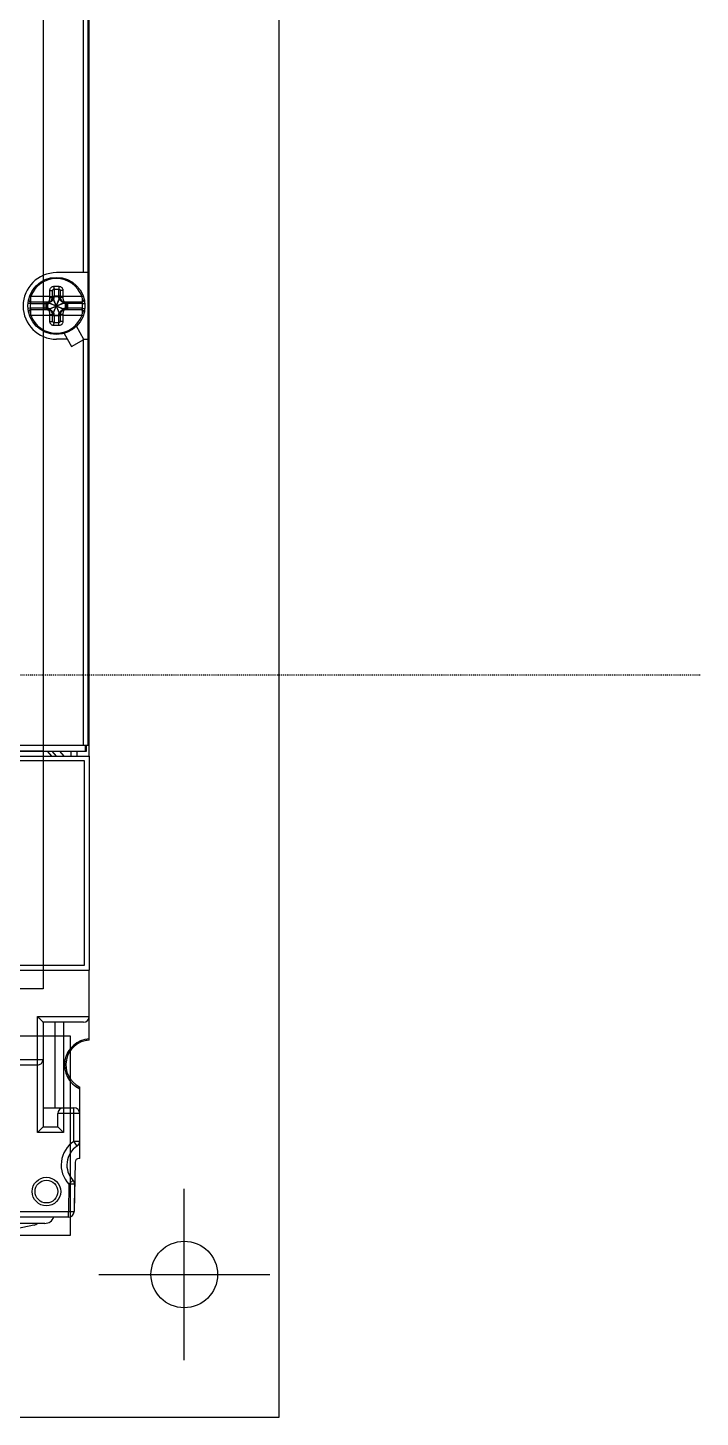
# Model space of a CAD drawing. Extents: x 0 to 607, y 0 to 244.
# Drawn here: x 535.8 to 606.5, y 24 to 170.1 of the extents above; entities that cross this region are included whole.
import ezdxf

# ---------------------------------------------------------------- set-up
doc = ezdxf.new("R2010")
doc.units = 0
doc.linetypes.add('CENTER2', pattern=[1.125, 0.75, -0.125, 0.125, -0.125])

# ---------------------------------------------------------------- blocks, each defined once
blk = doc.blocks.new('grfgd')
for p, q in [((61532.87, -3356.23), (61532.87, -3267.57)), ((61532.77, -3356.23), (61532.77, -3270.03)), ((61532.27, -3306.53), (61532.27, -3275.43)), ((61532.77, -3306.53), (61529.42, -3306.53)), ((61526.72, -3309.05), (61526.6, -3309)), ((61529.02, -3309.13), (61529.02, -3308.45)), ((61529.17, -3308.27), (61529.17, -3309)), ((61529.67, -3309.01), (61529.17, -3309.01)), ((61529.17, -3309.01), (61529.17, -3309.07)), ((61529.67, -3309.07), (61529.17, -3309.07)), ((61529.67, -3309), (61529.67, -3308.27)), ((61529.67, -3309.07), (61529.67, -3309.01)), ((61529.82, -3308.45), (61529.82, -3309.13)), ((61532.12, -3309.05), (61532.24, -3309)), ((61526.68, -3309.78), (61526.43, -3309.76)), ((61526.68, -3310.28), (61526.43, -3310.3)), ((61526.68, -3309.78), (61528.39, -3309.78)), ((61528.39, -3310.28), (61526.68, -3310.28)), ((61528.52, -3309.63), (61526.75, -3309.63)), ((61528.52, -3310.43), (61526.75, -3310.43)), ((61528.25, -3310.43), (61528.25, -3309.63)), ((61528.48, -3309.78), (61528.4, -3309.78)), ((61528.4, -3310.28), (61528.4, -3309.78)), ((61528.4, -3309.78), (61528.4, -3310.28)), ((61528.4, -3310.28), (61528.48, -3310.28)), ((61528.48, -3309.78), (61528.48, -3310.28)), ((61528.59, -3310.4), (61530.24, -3309.66)), ((61528.59, -3309.66), (61530.24, -3310.4)), ((61528.69, -3310.32), (61530.15, -3309.73)), ((61528.69, -3309.73), (61530.15, -3310.32)), ((61528.74, -3309.13), (61529.02, -3309.13)), ((61529.05, -3310.85), (61529.79, -3309.2)), ((61529.79, -3310.85), (61529.05, -3309.2)), ((61529.13, -3310.76), (61529.71, -3309.29)), ((61529.71, -3310.76), (61529.13, -3309.29)), ((61530.1, -3309.13), (61529.82, -3309.13)), ((61532.09, -3309.63), (61530.32, -3309.63)), ((61532.09, -3310.43), (61530.32, -3310.43)), ((61530.44, -3309.78), (61530.36, -3309.78)), ((61530.36, -3310.28), (61530.36, -3309.78)), ((61530.36, -3310.28), (61530.44, -3310.28)), ((61530.44, -3310.28), (61530.44, -3309.78)), ((61530.44, -3309.78), (61530.44, -3310.28)), ((61532.16, -3309.78), (61530.45, -3309.78)), ((61532.16, -3310.28), (61530.45, -3310.28)), ((61530.59, -3309.63), (61530.59, -3310.43)), ((61532.16, -3309.78), (61532.41, -3309.76)), ((61532.16, -3310.28), (61532.41, -3310.3)), ((61526.72, -3311.01), (61526.6, -3311.05)), ((61528.74, -3310.93), (61529.02, -3310.93)), ((61529.02, -3311.6), (61529.02, -3310.93)), ((61529.17, -3310.99), (61529.67, -3310.99)), ((61529.17, -3310.99), (61529.17, -3311.05)), ((61529.17, -3311.05), (61529.67, -3311.05)), ((61529.17, -3311.06), (61529.17, -3311.79)), ((61529.67, -3311.05), (61529.67, -3310.99)), ((61529.67, -3311.79), (61529.67, -3311.06)), ((61530.1, -3310.93), (61529.82, -3310.93)), ((61529.82, -3310.93), (61529.82, -3311.6)), ((61532.12, -3311.01), (61532.24, -3311.05)), ((61530.22, -3312.92), (61531.02, -3314.3)), ((61532.32, -3313.55), (61531.52, -3312.17)), ((61530.57, -3313.53), (61529.42, -3313.53)), ((61531.02, -3314.3), (61532.32, -3313.55)), ((61532.27, -3356.23), (61532.27, -3313.58)), ((61532.31, -3313.53), (61532.77, -3313.53)), ((61532.77, -3354.53), (61532.87, -3354.53)), ((61428.27, -3356.23), (61532.77, -3356.23)), ((61428.57, -3356.83), (61532.47, -3356.83)), ((61528.45, -3356.83), (61528.89, -3357.36)), ((61529.43, -3357.36), (61528.99, -3356.83)), ((61530.22, -3357.36), (61529.77, -3356.83)), ((61530.95, -3356.83), (61530.95, -3357.35)), ((61531.62, -3357.35), (61531.62, -3356.83)), ((61532.47, -3356.83), (61532.47, -3356.23)), ((61532.47, -3356.83), (61532.57, -3356.83)), ((61532.57, -3356.83), (61532.57, -3356.23)), ((61532.87, -3356.23), (61532.77, -3356.23)), ((61532.87, -3357.35), (61532.87, -3356.23)), ((61471.17, -3357.36), (61532.87, -3357.36)), ((61532.37, -3357.86), (61471.67, -3357.86)), ((61532.37, -3379.36), (61532.37, -3357.86)), ((61532.87, -3357.36), (61532.87, -3379.86)), ((61467.87, -3379.86), (61532.87, -3379.86)), ((61473.37, -3379.36), (61532.37, -3379.36)), ((61532.87, -3387.1), (61532.87, -3379.85)), ((61527.42, -3384.75), (61532.87, -3384.75)), ((61527.42, -3396.95), (61527.42, -3384.75)), ((61532.27, -3385.35), (61528.02, -3385.35)), ((61528.02, -3385.35), (61528.02, -3396.35)), ((61529.27, -3385.35), (61529.27, -3394.35)), ((61530.16, -3385.35), (61530.16, -3394.35)), ((61532.57, -3387.14), (61532.57, -3387.27)), ((61532.87, -3387.23), (61532.87, -3387.1)), ((61503.59, -3389.25), (61528.02, -3389.25)), ((61527.42, -3389.85), (61503.59, -3389.85)), ((61531.87, -3392.35), (61531.87, -3392.16)), ((61531.87, -3397.87), (61531.87, -3392.35)), ((61528.02, -3394.35), (61531.27, -3394.35)), ((61531.87, -3394.95), (61529.57, -3394.95)), ((61529.57, -3396.35), (61529.57, -3394.95)), ((61530.17, -3394.35), (61530.17, -3396.95)), ((61531.27, -3397.87), (61531.27, -3394.35)), ((61528.02, -3396.35), (61529.57, -3396.35)), ((61530.17, -3396.95), (61527.42, -3396.95)), ((61531.27, -3397.87), (61531.87, -3397.87)), ((61531.6, -3398.38), (61531.27, -3397.87)), ((61531.87, -3399.68), (61531.87, -3397.87)), ((61531.87, -3399.68), (61531.78, -3399.68)), ((61531.38, -3400.07), (61531.29, -3405.24)), ((61530.73, -3402.38), (61530.68, -3405.25)), ((61531.17, -3401.97), (61530.73, -3402.38)), ((61531.33, -3402.39), (61530.73, -3402.38)), ((61531.33, -3402.39), (61531.28, -3405.26)), ((61520.52, -3405.25), (61530.68, -3405.25)), ((61530.68, -3405.25), (61531.28, -3405.26)), ((61530.68, -3405.85), (61530.68, -3405.25)), ((61528.2, -3406.5), (61519.37, -3406.5)), ((61530.68, -3405.85), (61521.12, -3405.85)), ((61527.06, -3406.68), (61522.72, -3407.61))]:
    blk.add_line(p, q)
for centre, radius in [((61529.42, -3310.03), 3), ((61528.37, -3403.15), 1.5), ((61528.37, -3403.15), 1.2)]:
    blk.add_circle(centre, radius)
for centre, radius, start, end in [((61529.42, -3310.03), 3.5, 90, 270), ((61529.42, -3310.03), 2.87, 20.0037, 159.9963), ((61526.75, -3309.38), 0.25, 166.328, 270), ((61526.75, -3310.68), 0.25, 90, 193.672), ((61529.42, -3310.03), 2.75, 174.7841, 185.2159), ((61528.52, -3309.13), 0.5, 270, 0), ((61528.52, -3310.93), 0.5, 0, 90), ((61530.32, -3309.13), 0.5, 180, 270), ((61530.32, -3310.93), 0.5, 90, 180), ((61532.09, -3309.38), 0.25, 270, 13.672), ((61532.09, -3310.68), 0.25, 346.328, 90), ((61529.42, -3310.03), 2.75, 354.7841, 5.2159), ((61529.42, -3310.03), 2.87, 200.0037, 339.9963), ((61532.27, -3384.75), 0.6, 270, 0), ((61533.02, -3389.85), 2.75, 93.1268, 245.2801), ((61533.02, -3389.83), 2.6, 93.3175, 243.7381), ((61527.42, -3389.25), 0.6, 270, 0), ((61530.17, -3394.95), 0.6, 90, 180), ((61531.27, -3394.95), 0.6, 0, 90), ((61532.87, -3400.35), 2.95, 122.8451, 223.5088), ((61531.27, -3397.87), 0.6, 302.8453, 0), ((61532.87, -3400.35), 2.35, 122.8453, 223.5089), ((61531.78, -3400.08), 0.4, 90, 179.2482), ((61530.73, -3402.38), 0.6, 359, 43.5089), ((61530.68, -3405.25), 0.6, 270, 359), ((61530.69, -3405.23), 0.6, 343.8306, 359), ((61526.85, -3405.7), 1, 282.4318, 306.3825), ((61528.2, -3405.5), 1, 270.0002, 339.712)]:
    blk.add_arc(centre, radius, start, end)
for points, knots in [([(61526.72, -3309.05), (61526.71, -3309.09), (61526.7, -3309.17), (61526.68, -3309.29), (61526.68, -3309.39), (61526.68, -3309.49), (61526.69, -3309.56), (61526.71, -3309.61), (61526.74, -3309.63), (61526.75, -3309.63)], [0, 0, 0, 0, 0.1235728, 0.2445592, 0.3560264, 0.4513325, 0.5252916, 0.5755898, 0.6074797, 0.6074797, 0.6074797, 0.6074797]), ([(61528.74, -3309.05), (61528.67, -3309.05), (61528.51, -3309.05), (61528.27, -3309.05), (61528.01, -3309.05), (61527.73, -3309.05), (61527.42, -3309.05), (61527.08, -3309.05), (61526.84, -3309.05), (61526.72, -3309.05)], [0, 0, 0, 0, 0.226677, 0.462883, 0.720889, 1.006032, 1.318365, 1.65611, 2.01782, 2.01782, 2.01782, 2.01782]), ([(61528.74, -3308.39), (61528.74, -3308.35), (61528.75, -3308.28), (61528.79, -3308.17), (61528.86, -3308.09), (61528.95, -3308.02), (61529.05, -3307.98), (61529.12, -3307.97), (61529.16, -3307.96)], [0, 0, 0, 0, 0.1098057, 0.2199669, 0.3301188, 0.4394918, 0.54796, 0.6552349, 0.6552349, 0.6552349, 0.6552349]), ([(61528.74, -3309.05), (61528.74, -3308.98), (61528.74, -3308.84), (61528.74, -3308.62), (61528.74, -3308.47), (61528.74, -3308.39)], [0, 0, 0, 0, 0.2031864, 0.4228029, 0.6601804, 0.6601804, 0.6601804, 0.6601804]), ([(61528.74, -3308.39), (61528.77, -3308.39), (61528.82, -3308.39), (61528.9, -3308.39), (61528.96, -3308.41), (61529, -3308.43), (61529.02, -3308.45), (61529.02, -3308.45)], [0, 0, 0, 0, 0.0836628, 0.1615778, 0.2259129, 0.271165, 0.2978123, 0.2978123, 0.2978123, 0.2978123]), ([(61528.74, -3309.05), (61528.77, -3309.05), (61528.82, -3309.05), (61528.9, -3309.05), (61528.96, -3309.06), (61529, -3309.07), (61529.02, -3309.08), (61529.02, -3309.09)], [0, 0, 0, 0, 0.0836565, 0.1612525, 0.224407, 0.2666916, 0.2861967, 0.2861967, 0.2861967, 0.2861967]), ([(61528.74, -3309.13), (61528.74, -3309.11), (61528.74, -3309.09), (61528.74, -3309.06), (61528.74, -3309.05)], [0, 0, 0, 0, 0.04087318, 0.081449, 0.081449, 0.081449, 0.081449]), ([(61529.02, -3308.45), (61529.02, -3308.44), (61529.02, -3308.41), (61529.04, -3308.36), (61529.06, -3308.32), (61529.09, -3308.29), (61529.13, -3308.27), (61529.16, -3308.27), (61529.17, -3308.27)], [0, 0, 0, 0, 0.0478248, 0.0950374, 0.140642, 0.1838674, 0.2247332, 0.2637193, 0.2637193, 0.2637193, 0.2637193]), ([(61529.02, -3309.11), (61529.02, -3309.1), (61529.03, -3309.08), (61529.04, -3309.07), (61529.04, -3309.06)], [0, 0, 0, 0, 0.03428379, 0.05182174, 0.05182174, 0.05182174, 0.05182174]), ([(61529.02, -3309.11), (61529.02, -3309.1), (61529.03, -3309.09), (61529.03, -3309.09), (61529.03, -3309.08)], [0, 0, 0, 0, 0.01378514, 0.02765049, 0.02765049, 0.02765049, 0.02765049]), ([(61529.02, -3309.13), (61529.02, -3309.13), (61529.02, -3309.12), (61529.03, -3309.11), (61529.03, -3309.11)], [0, 0, 0, 0, 0.02191237, 0.03052101, 0.03052101, 0.03052101, 0.03052101]), ([(61529.04, -3309.06), (61529.05, -3309.05), (61529.07, -3309.03), (61529.11, -3309), (61529.15, -3309), (61529.17, -3309)], [0, 0, 0, 0, 0.0359462, 0.0921698, 0.1504178, 0.1504178, 0.1504178, 0.1504178]), ([(61529.04, -3309.07), (61529.04, -3309.07), (61529.05, -3309.05), (61529.08, -3309.03), (61529.12, -3309.01), (61529.15, -3309.01), (61529.17, -3309.01)], [0, 0, 0, 0, 0.0142204, 0.0579784, 0.1035325, 0.1499962, 0.1499962, 0.1499962, 0.1499962]), ([(61529.04, -3309.1), (61529.04, -3309.1), (61529.06, -3309.09), (61529.08, -3309.08), (61529.12, -3309.07), (61529.15, -3309.07), (61529.17, -3309.07)], [0, 0, 0, 0, 0.0103374, 0.0465112, 0.0892018, 0.1354947, 0.1354947, 0.1354947, 0.1354947]), ([(61529.17, -3309.07), (61529.17, -3309.09), (61529.17, -3309.15), (61529.15, -3309.22), (61529.14, -3309.27), (61529.13, -3309.29)], [0, 0, 0, 0, 0.0774682, 0.154588, 0.2314006, 0.2314006, 0.2314006, 0.2314006]), ([(61529.16, -3307.96), (61529.22, -3307.96), (61529.33, -3307.96), (61529.51, -3307.96), (61529.62, -3307.96), (61529.68, -3307.96)], [0, 0, 0, 0, 0.1736504, 0.3480313, 0.5216824, 0.5216824, 0.5216824, 0.5216824]), ([(61529.16, -3307.96), (61529.16, -3307.99), (61529.16, -3308.05), (61529.16, -3308.13), (61529.17, -3308.2), (61529.17, -3308.25), (61529.17, -3308.27)], [0, 0, 0, 0, 0.0855535, 0.1711448, 0.2464505, 0.3023986, 0.3023986, 0.3023986, 0.3023986]), ([(61529.17, -3308.27), (61529.23, -3308.27), (61529.34, -3308.26), (61529.5, -3308.26), (61529.61, -3308.27), (61529.67, -3308.27)], [0, 0, 0, 0, 0.1664766, 0.3334814, 0.5000358, 0.5000358, 0.5000358, 0.5000358]), ([(61529.17, -3309), (61529.17, -3309), (61529.17, -3309), (61529.17, -3309), (61529.17, -3309.01)], [0, 0, 0, 0, 0.003688552, 0.007377923, 0.007377923, 0.007377923, 0.007377923]), ([(61529.68, -3307.96), (61529.68, -3307.99), (61529.68, -3308.05), (61529.68, -3308.13), (61529.67, -3308.2), (61529.67, -3308.25), (61529.67, -3308.27)], [0, 0, 0, 0, 0.0855532, 0.1711444, 0.2464499, 0.3023976, 0.3023976, 0.3023976, 0.3023976]), ([(61529.67, -3308.27), (61529.68, -3308.27), (61529.71, -3308.27), (61529.75, -3308.29), (61529.78, -3308.32), (61529.8, -3308.36), (61529.82, -3308.41), (61529.82, -3308.44), (61529.82, -3308.45)], [0, 0, 0, 0, 0.0389363, 0.079745, 0.1230044, 0.1686166, 0.2158708, 0.2637194, 0.2637194, 0.2637194, 0.2637194]), ([(61529.67, -3309.01), (61529.67, -3309), (61529.67, -3309), (61529.67, -3309), (61529.67, -3309)], [0, 0, 0, 0, 0.003689407, 0.007377939, 0.007377939, 0.007377939, 0.007377939]), ([(61529.8, -3309.06), (61529.79, -3309.05), (61529.77, -3309.03), (61529.73, -3309), (61529.69, -3309), (61529.67, -3309)], [0, 0, 0, 0, 0.0359462, 0.0921698, 0.1504178, 0.1504178, 0.1504178, 0.1504178]), ([(61529.8, -3309.07), (61529.8, -3309.07), (61529.79, -3309.05), (61529.76, -3309.03), (61529.72, -3309.01), (61529.69, -3309.01), (61529.67, -3309.01)], [0, 0, 0, 0, 0.0141573, 0.0577532, 0.1031411, 0.1496209, 0.1496209, 0.1496209, 0.1496209]), ([(61529.71, -3309.29), (61529.7, -3309.27), (61529.69, -3309.22), (61529.67, -3309.15), (61529.67, -3309.09), (61529.67, -3309.07)], [0, 0, 0, 0, 0.076826, 0.1539298, 0.2313993, 0.2313993, 0.2313993, 0.2313993]), ([(61529.8, -3309.1), (61529.8, -3309.1), (61529.78, -3309.09), (61529.76, -3309.08), (61529.72, -3309.07), (61529.69, -3309.07), (61529.67, -3309.07)], [0, 0, 0, 0, 0.0103421, 0.046671, 0.0894882, 0.1357595, 0.1357595, 0.1357595, 0.1357595]), ([(61529.68, -3307.96), (61529.72, -3307.97), (61529.79, -3307.98), (61529.89, -3308.02), (61529.98, -3308.09), (61530.04, -3308.17), (61530.09, -3308.28), (61530.1, -3308.35), (61530.1, -3308.39)], [0, 0, 0, 0, 0.1071405, 0.2154647, 0.3249364, 0.4351139, 0.5453754, 0.6552346, 0.6552346, 0.6552346, 0.6552346]), ([(61529.82, -3309.11), (61529.82, -3309.1), (61529.81, -3309.08), (61529.8, -3309.07), (61529.8, -3309.06)], [0, 0, 0, 0, 0.03428379, 0.05182174, 0.05182174, 0.05182174, 0.05182174]), ([(61529.82, -3309.11), (61529.82, -3309.1), (61529.81, -3309.09), (61529.81, -3309.09), (61529.81, -3309.08)], [0, 0, 0, 0, 0.01365938, 0.02745435, 0.02745435, 0.02745435, 0.02745435]), ([(61529.82, -3309.13), (61529.82, -3309.13), (61529.82, -3309.12), (61529.81, -3309.11), (61529.81, -3309.11)], [0, 0, 0, 0, 0.0217285, 0.03022503, 0.03022503, 0.03022503, 0.03022503]), ([(61530.1, -3308.39), (61530.07, -3308.39), (61530.02, -3308.39), (61529.94, -3308.39), (61529.88, -3308.41), (61529.84, -3308.43), (61529.82, -3308.45), (61529.82, -3308.45)], [0, 0, 0, 0, 0.0836627, 0.1615774, 0.2259123, 0.2711642, 0.2978116, 0.2978116, 0.2978116, 0.2978116]), ([(61530.1, -3309.05), (61530.07, -3309.05), (61530.02, -3309.05), (61529.94, -3309.05), (61529.88, -3309.06), (61529.84, -3309.07), (61529.82, -3309.08), (61529.82, -3309.09)], [0, 0, 0, 0, 0.0836553, 0.1612503, 0.2244043, 0.2666891, 0.2861948, 0.2861948, 0.2861948, 0.2861948]), ([(61530.1, -3308.39), (61530.1, -3308.47), (61530.1, -3308.62), (61530.1, -3308.84), (61530.1, -3308.98), (61530.1, -3309.05)], [0, 0, 0, 0, 0.2381418, 0.4575888, 0.6601804, 0.6601804, 0.6601804, 0.6601804]), ([(61530.1, -3309.05), (61530.1, -3309.06), (61530.1, -3309.09), (61530.1, -3309.11), (61530.1, -3309.13)], [0, 0, 0, 0, 0.04057582, 0.081449, 0.081449, 0.081449, 0.081449]), ([(61532.12, -3309.05), (61532.01, -3309.05), (61531.8, -3309.05), (61531.51, -3309.05), (61531.22, -3309.05), (61530.96, -3309.05), (61530.72, -3309.05), (61530.5, -3309.05), (61530.29, -3309.05), (61530.16, -3309.05), (61530.1, -3309.05)], [0, 0, 0, 0, 0.317355, 0.617063, 0.898371, 1.160025, 1.401105, 1.621632, 1.824629, 2.01782, 2.01782, 2.01782, 2.01782]), ([(61532.09, -3309.63), (61532.1, -3309.63), (61532.13, -3309.61), (61532.15, -3309.56), (61532.16, -3309.49), (61532.16, -3309.39), (61532.16, -3309.29), (61532.14, -3309.17), (61532.13, -3309.09), (61532.12, -3309.05)], [0, 0, 0, 0, 0.0318858, 0.0821635, 0.1560971, 0.2514174, 0.3629358, 0.4839241, 0.6074801, 0.6074801, 0.6074801, 0.6074801]), ([(61526.75, -3309.63), (61526.75, -3309.63), (61526.75, -3309.63), (61526.74, -3309.64), (61526.74, -3309.65), (61526.73, -3309.66), (61526.72, -3309.67), (61526.71, -3309.69), (61526.7, -3309.72), (61526.69, -3309.75), (61526.68, -3309.77), (61526.68, -3309.78)], [0, 0, 0, 0, 0.0039486, 0.0094157, 0.0182851, 0.0310674, 0.0483578, 0.0705441, 0.0977069, 0.1294594, 0.1648516, 0.1648516, 0.1648516, 0.1648516]), ([(61526.68, -3310.28), (61526.68, -3310.29), (61526.69, -3310.31), (61526.7, -3310.34), (61526.71, -3310.37), (61526.72, -3310.39), (61526.73, -3310.4), (61526.74, -3310.41), (61526.74, -3310.42), (61526.75, -3310.42), (61526.75, -3310.43), (61526.75, -3310.43)], [0, 0, 0, 0, 0.0353923, 0.0671447, 0.0943075, 0.1164939, 0.1337842, 0.1465665, 0.1554359, 0.1609031, 0.1648516, 0.1648516, 0.1648516, 0.1648516]), ([(61526.75, -3310.43), (61526.74, -3310.43), (61526.71, -3310.45), (61526.69, -3310.5), (61526.68, -3310.57), (61526.68, -3310.66), (61526.68, -3310.77), (61526.7, -3310.89), (61526.71, -3310.97), (61526.72, -3311.01)], [0, 0, 0, 0, 0.0318858, 0.0821635, 0.1560971, 0.2514174, 0.3629358, 0.4839241, 0.6074801, 0.6074801, 0.6074801, 0.6074801]), ([(61528.39, -3309.78), (61528.39, -3309.76), (61528.39, -3309.72), (61528.42, -3309.67), (61528.47, -3309.64), (61528.5, -3309.63), (61528.52, -3309.63)], [0, 0, 0, 0, 0.0583066, 0.1150187, 0.169396, 0.2220596, 0.2220596, 0.2220596, 0.2220596]), ([(61528.39, -3309.78), (61528.39, -3309.78), (61528.39, -3309.78), (61528.39, -3309.78), (61528.4, -3309.78)], [0, 0, 0, 0, 0.0059425, 0.01055146, 0.01055146, 0.01055146, 0.01055146]), ([(61528.4, -3310.28), (61528.39, -3310.28), (61528.39, -3310.28), (61528.39, -3310.28), (61528.39, -3310.28)], [0, 0, 0, 0, 0.00460895, 0.01055146, 0.01055146, 0.01055146, 0.01055146]), ([(61528.39, -3310.28), (61528.39, -3310.3), (61528.39, -3310.34), (61528.42, -3310.39), (61528.47, -3310.42), (61528.5, -3310.43), (61528.52, -3310.43)], [0, 0, 0, 0, 0.0583059, 0.1150177, 0.1693952, 0.2220596, 0.2220596, 0.2220596, 0.2220596]), ([(61528.4, -3309.78), (61528.4, -3309.76), (61528.4, -3309.72), (61528.43, -3309.68), (61528.46, -3309.66), (61528.47, -3309.65)], [0, 0, 0, 0, 0.057279, 0.1140206, 0.1515661, 0.1515661, 0.1515661, 0.1515661]), ([(61528.4, -3309.78), (61528.4, -3309.76), (61528.41, -3309.73), (61528.43, -3309.69), (61528.45, -3309.66), (61528.47, -3309.65), (61528.47, -3309.65)], [0, 0, 0, 0, 0.045733, 0.0912046, 0.1362217, 0.1511912, 0.1511912, 0.1511912, 0.1511912]), ([(61528.4, -3309.78), (61528.4, -3309.78), (61528.4, -3309.78), (61528.4, -3309.78), (61528.4, -3309.78)], [0, 0, 0, 0, 0.003170856, 0.006342518, 0.006342518, 0.006342518, 0.006342518]), ([(61528.4, -3310.28), (61528.4, -3310.28), (61528.4, -3310.28), (61528.4, -3310.28), (61528.4, -3310.28)], [0, 0, 0, 0, 0.003171706, 0.006342511, 0.006342511, 0.006342511, 0.006342511]), ([(61528.4, -3310.28), (61528.4, -3310.3), (61528.4, -3310.34), (61528.43, -3310.38), (61528.46, -3310.4), (61528.47, -3310.41)], [0, 0, 0, 0, 0.0572789, 0.1140203, 0.1515658, 0.1515658, 0.1515658, 0.1515658]), ([(61528.4, -3310.28), (61528.4, -3310.29), (61528.41, -3310.32), (61528.43, -3310.37), (61528.45, -3310.39), (61528.47, -3310.4), (61528.47, -3310.41)], [0, 0, 0, 0, 0.045665, 0.0910333, 0.13595, 0.1508712, 0.1508712, 0.1508712, 0.1508712]), ([(61528.47, -3309.65), (61528.47, -3309.65), (61528.49, -3309.64), (61528.51, -3309.63), (61528.52, -3309.63)], [0, 0, 0, 0, 0.01869932, 0.05823713, 0.05823713, 0.05823713, 0.05823713]), ([(61528.47, -3309.65), (61528.48, -3309.64), (61528.5, -3309.64), (61528.52, -3309.63), (61528.53, -3309.63)], [0, 0, 0, 0, 0.02967942, 0.05925893, 0.05925893, 0.05925893, 0.05925893]), ([(61528.47, -3310.41), (61528.47, -3310.41), (61528.49, -3310.42), (61528.51, -3310.43), (61528.52, -3310.43)], [0, 0, 0, 0, 0.01869931, 0.05823716, 0.05823716, 0.05823716, 0.05823716]), ([(61528.47, -3310.41), (61528.48, -3310.41), (61528.5, -3310.42), (61528.52, -3310.43), (61528.53, -3310.43)], [0, 0, 0, 0, 0.02967141, 0.05921905, 0.05921905, 0.05921905, 0.05921905]), ([(61528.48, -3309.78), (61528.48, -3309.76), (61528.48, -3309.73), (61528.49, -3309.69), (61528.5, -3309.66), (61528.52, -3309.64), (61528.53, -3309.63), (61528.53, -3309.63)], [0, 0, 0, 0, 0.0458114, 0.0879665, 0.1236543, 0.1515153, 0.1664746, 0.1664746, 0.1664746, 0.1664746]), ([(61528.48, -3309.78), (61528.5, -3309.78), (61528.55, -3309.77), (61528.62, -3309.76), (61528.66, -3309.74), (61528.69, -3309.73)], [0, 0, 0, 0, 0.0707814, 0.1412402, 0.2113736, 0.2113736, 0.2113736, 0.2113736]), ([(61528.69, -3310.32), (61528.65, -3310.31), (61528.59, -3310.29), (61528.52, -3310.28), (61528.48, -3310.28)], [0, 0, 0, 0, 0.1053394, 0.2111984, 0.2111984, 0.2111984, 0.2111984]), ([(61528.48, -3310.28), (61528.48, -3310.29), (61528.48, -3310.32), (61528.49, -3310.36), (61528.5, -3310.4), (61528.52, -3310.42), (61528.53, -3310.43), (61528.53, -3310.43)], [0, 0, 0, 0, 0.0458653, 0.0880909, 0.1238551, 0.1516436, 0.166229, 0.166229, 0.166229, 0.166229]), ([(61528.52, -3309.63), (61528.54, -3309.63), (61528.58, -3309.62), (61528.62, -3309.57), (61528.67, -3309.5), (61528.7, -3309.42), (61528.72, -3309.33), (61528.74, -3309.23), (61528.74, -3309.16), (61528.74, -3309.13)], [0, 0, 0, 0, 0.0524925, 0.117083, 0.1951302, 0.2843041, 0.3811799, 0.4817579, 0.5846488, 0.5846488, 0.5846488, 0.5846488]), ([(61528.74, -3310.93), (61528.74, -3310.89), (61528.74, -3310.83), (61528.72, -3310.73), (61528.7, -3310.63), (61528.67, -3310.55), (61528.62, -3310.49), (61528.58, -3310.44), (61528.54, -3310.43), (61528.52, -3310.43)], [0, 0, 0, 0, 0.1028909, 0.2034689, 0.3003448, 0.3895186, 0.4675659, 0.5321559, 0.584649, 0.584649, 0.584649, 0.584649]), ([(61529.05, -3309.2), (61529.05, -3309.23), (61529.05, -3309.29), (61529.02, -3309.38), (61528.99, -3309.45), (61528.95, -3309.5), (61528.9, -3309.55), (61528.86, -3309.58), (61528.82, -3309.61), (61528.77, -3309.63), (61528.73, -3309.64), (61528.69, -3309.65), (61528.64, -3309.66), (61528.61, -3309.66), (61528.59, -3309.66)], [0, 0, 0, 0, 0.0938287, 0.1793635, 0.2565216, 0.3261378, 0.3893163, 0.4459716, 0.4967598, 0.5432983, 0.5873596, 0.6307739, 0.6753898, 0.7230868, 0.7230868, 0.7230868, 0.7230868]), ([(61528.59, -3309.66), (61528.59, -3309.65), (61528.6, -3309.64), (61528.6, -3309.63), (61528.6, -3309.62), (61528.61, -3309.62)], [0, 0, 0, 0, 0.01950644, 0.03272134, 0.04016497, 0.04016497, 0.04016497, 0.04016497]), ([(61528.59, -3309.66), (61528.6, -3309.67), (61528.6, -3309.68), (61528.61, -3309.69), (61528.63, -3309.71), (61528.66, -3309.72), (61528.68, -3309.73), (61528.69, -3309.73)], [0, 0, 0, 0, 0.0167142, 0.0370614, 0.0611929, 0.089436, 0.1210992, 0.1210992, 0.1210992, 0.1210992]), ([(61528.69, -3310.32), (61528.68, -3310.33), (61528.66, -3310.33), (61528.63, -3310.35), (61528.61, -3310.36), (61528.6, -3310.38), (61528.6, -3310.39), (61528.59, -3310.4)], [0, 0, 0, 0, 0.0316796, 0.0600381, 0.08418, 0.1044267, 0.1211, 0.1211, 0.1211, 0.1211]), ([(61528.59, -3310.4), (61528.63, -3310.4), (61528.69, -3310.4), (61528.77, -3310.42), (61528.84, -3310.46), (61528.89, -3310.5), (61528.94, -3310.54), (61528.97, -3310.59), (61529, -3310.63), (61529.02, -3310.67), (61529.04, -3310.72), (61529.05, -3310.76), (61529.05, -3310.81), (61529.05, -3310.84), (61529.05, -3310.85)], [0, 0, 0, 0, 0.0928686, 0.177922, 0.2548099, 0.3242971, 0.3874633, 0.4441655, 0.4951039, 0.5418735, 0.586234, 0.6300018, 0.6750076, 0.7232211, 0.7232211, 0.7232211, 0.7232211]), ([(61528.61, -3310.44), (61528.6, -3310.44), (61528.6, -3310.43), (61528.6, -3310.42), (61528.6, -3310.4), (61528.59, -3310.4)], [0, 0, 0, 0, 0.00741749, 0.02055169, 0.04016923, 0.04016923, 0.04016923, 0.04016923]), ([(61529.05, -3309.2), (61529.04, -3309.2), (61529.03, -3309.2), (61529.02, -3309.21), (61529.01, -3309.21), (61529.01, -3309.21)], [0, 0, 0, 0, 0.01982656, 0.03310502, 0.0405854, 0.0405854, 0.0405854, 0.0405854]), ([(61529.13, -3309.29), (61529.12, -3309.29), (61529.11, -3309.27), (61529.1, -3309.24), (61529.09, -3309.22), (61529.07, -3309.21), (61529.06, -3309.2), (61529.05, -3309.2)], [0, 0, 0, 0, 0.0317573, 0.0600928, 0.0842418, 0.1044154, 0.1210995, 0.1210995, 0.1210995, 0.1210995]), ([(61529.79, -3309.2), (61529.78, -3309.2), (61529.77, -3309.21), (61529.75, -3309.22), (61529.74, -3309.24), (61529.73, -3309.27), (61529.72, -3309.29), (61529.71, -3309.29)], [0, 0, 0, 0, 0.0166543, 0.0368369, 0.0609853, 0.0893813, 0.1210997, 0.1210997, 0.1210997, 0.1210997]), ([(61530.25, -3309.66), (61530.21, -3309.66), (61530.15, -3309.66), (61530.07, -3309.63), (61530, -3309.6), (61529.95, -3309.56), (61529.9, -3309.51), (61529.87, -3309.47), (61529.84, -3309.42), (61529.82, -3309.38), (61529.8, -3309.34), (61529.79, -3309.3), (61529.79, -3309.25), (61529.79, -3309.22), (61529.79, -3309.2)], [0, 0, 0, 0, 0.09286, 0.1779133, 0.2548012, 0.3242883, 0.3874546, 0.4441567, 0.4950951, 0.5418647, 0.5862252, 0.629993, 0.6749988, 0.7231162, 0.7231162, 0.7231162, 0.7231162]), ([(61529.83, -3309.21), (61529.83, -3309.21), (61529.82, -3309.21), (61529.81, -3309.2), (61529.8, -3309.2), (61529.79, -3309.2)], [0, 0, 0, 0, 0.00743743, 0.02062358, 0.04002973, 0.04002973, 0.04002973, 0.04002973]), ([(61529.79, -3310.85), (61529.79, -3310.82), (61529.79, -3310.76), (61529.82, -3310.68), (61529.85, -3310.61), (61529.89, -3310.55), (61529.94, -3310.51), (61529.98, -3310.47), (61530.02, -3310.45), (61530.07, -3310.43), (61530.11, -3310.41), (61530.15, -3310.4), (61530.2, -3310.4), (61530.23, -3310.4), (61530.25, -3310.4)], [0, 0, 0, 0, 0.0938219, 0.1793572, 0.2565156, 0.3261314, 0.3893097, 0.4459654, 0.4967539, 0.5432923, 0.5873537, 0.6307681, 0.6753837, 0.7230769, 0.7230769, 0.7230769, 0.7230769]), ([(61530.1, -3309.13), (61530.1, -3309.16), (61530.1, -3309.23), (61530.12, -3309.33), (61530.14, -3309.42), (61530.17, -3309.5), (61530.22, -3309.57), (61530.26, -3309.62), (61530.3, -3309.63), (61530.32, -3309.63)], [0, 0, 0, 0, 0.1028909, 0.2034689, 0.3003448, 0.3895186, 0.4675659, 0.5321559, 0.5846489, 0.5846489, 0.5846489, 0.5846489]), ([(61530.32, -3310.43), (61530.3, -3310.43), (61530.26, -3310.44), (61530.22, -3310.49), (61530.17, -3310.55), (61530.14, -3310.63), (61530.12, -3310.73), (61530.1, -3310.83), (61530.1, -3310.89), (61530.1, -3310.93)], [0, 0, 0, 0, 0.0524925, 0.117083, 0.1951302, 0.2843041, 0.3811799, 0.4817579, 0.5846488, 0.5846488, 0.5846488, 0.5846488]), ([(61530.15, -3309.73), (61530.16, -3309.73), (61530.18, -3309.72), (61530.21, -3309.71), (61530.23, -3309.69), (61530.24, -3309.68), (61530.24, -3309.67), (61530.24, -3309.66)], [0, 0, 0, 0, 0.0317324, 0.0600985, 0.0842445, 0.1044157, 0.1210998, 0.1210998, 0.1210998, 0.1210998]), ([(61530.36, -3309.78), (61530.34, -3309.78), (61530.29, -3309.77), (61530.22, -3309.76), (61530.18, -3309.74), (61530.15, -3309.73)], [0, 0, 0, 0, 0.0707729, 0.1411727, 0.2113666, 0.2113666, 0.2113666, 0.2113666]), ([(61530.36, -3310.28), (61530.34, -3310.28), (61530.29, -3310.28), (61530.22, -3310.3), (61530.18, -3310.31), (61530.15, -3310.32)], [0, 0, 0, 0, 0.0707814, 0.1412402, 0.2113736, 0.2113736, 0.2113736, 0.2113736]), ([(61530.24, -3310.4), (61530.24, -3310.39), (61530.24, -3310.38), (61530.23, -3310.36), (61530.21, -3310.35), (61530.18, -3310.33), (61530.16, -3310.33), (61530.15, -3310.32)], [0, 0, 0, 0, 0.0167144, 0.0370631, 0.0611946, 0.0894349, 0.1210992, 0.1210992, 0.1210992, 0.1210992]), ([(61530.23, -3309.62), (61530.24, -3309.62), (61530.24, -3309.63), (61530.24, -3309.64), (61530.24, -3309.65), (61530.25, -3309.66)], [0, 0, 0, 0, 0.00743598, 0.02059398, 0.04016598, 0.04016598, 0.04016598, 0.04016598]), ([(61530.23, -3310.44), (61530.24, -3310.44), (61530.24, -3310.43), (61530.24, -3310.42), (61530.24, -3310.4), (61530.25, -3310.4)], [0, 0, 0, 0, 0.00744721, 0.02063901, 0.04005219, 0.04005219, 0.04005219, 0.04005219]), ([(61530.3, -3309.63), (61530.31, -3309.63), (61530.32, -3309.63), (61530.32, -3309.64), (61530.33, -3309.64)], [0, 0, 0, 0, 0.02169078, 0.03019587, 0.03019587, 0.03019587, 0.03019587]), ([(61530.36, -3310.28), (61530.36, -3310.29), (61530.36, -3310.32), (61530.35, -3310.36), (61530.34, -3310.4), (61530.32, -3310.42), (61530.31, -3310.43), (61530.31, -3310.43)], [0, 0, 0, 0, 0.0458114, 0.0879665, 0.1236543, 0.1515153, 0.1664746, 0.1664746, 0.1664746, 0.1664746]), ([(61530.37, -3310.41), (61530.36, -3310.41), (61530.34, -3310.42), (61530.32, -3310.43), (61530.31, -3310.43)], [0, 0, 0, 0, 0.02967942, 0.05925893, 0.05925893, 0.05925893, 0.05925893]), ([(61530.32, -3309.63), (61530.34, -3309.63), (61530.37, -3309.64), (61530.42, -3309.67), (61530.45, -3309.72), (61530.45, -3309.76), (61530.45, -3309.78)], [0, 0, 0, 0, 0.0526637, 0.1070409, 0.163753, 0.2220596, 0.2220596, 0.2220596, 0.2220596]), ([(61530.45, -3310.28), (61530.45, -3310.3), (61530.45, -3310.34), (61530.42, -3310.39), (61530.37, -3310.42), (61530.34, -3310.43), (61530.32, -3310.43)], [0, 0, 0, 0, 0.0583066, 0.1150187, 0.169396, 0.2220596, 0.2220596, 0.2220596, 0.2220596]), ([(61530.37, -3310.41), (61530.37, -3310.41), (61530.35, -3310.42), (61530.33, -3310.43), (61530.32, -3310.43)], [0, 0, 0, 0, 0.01869932, 0.05823713, 0.05823713, 0.05823713, 0.05823713]), ([(61530.33, -3309.65), (61530.33, -3309.65), (61530.34, -3309.66), (61530.35, -3309.69), (61530.36, -3309.73), (61530.36, -3309.76), (61530.36, -3309.78)], [0, 0, 0, 0, 0.0102006, 0.0458885, 0.0880436, 0.133855, 0.133855, 0.133855, 0.133855]), ([(61530.34, -3309.63), (61530.35, -3309.64), (61530.36, -3309.64), (61530.37, -3309.65), (61530.37, -3309.65)], [0, 0, 0, 0, 0.01863896, 0.03733829, 0.03733829, 0.03733829, 0.03733829]), ([(61530.37, -3309.65), (61530.37, -3309.65), (61530.39, -3309.66), (61530.41, -3309.69), (61530.43, -3309.73), (61530.44, -3309.76), (61530.44, -3309.78)], [0, 0, 0, 0, 0.0149696, 0.0599866, 0.1054583, 0.1511912, 0.1511912, 0.1511912, 0.1511912]), ([(61530.37, -3309.65), (61530.38, -3309.66), (61530.41, -3309.68), (61530.44, -3309.72), (61530.44, -3309.76), (61530.44, -3309.78)], [0, 0, 0, 0, 0.0375455, 0.094287, 0.1515661, 0.1515661, 0.1515661, 0.1515661]), ([(61530.44, -3310.28), (61530.44, -3310.3), (61530.44, -3310.34), (61530.41, -3310.38), (61530.38, -3310.4), (61530.37, -3310.41)], [0, 0, 0, 0, 0.057279, 0.1140206, 0.1515661, 0.1515661, 0.1515661, 0.1515661]), ([(61530.44, -3310.28), (61530.44, -3310.29), (61530.43, -3310.32), (61530.41, -3310.37), (61530.39, -3310.39), (61530.37, -3310.4), (61530.37, -3310.41)], [0, 0, 0, 0, 0.045733, 0.0912046, 0.1362217, 0.1511912, 0.1511912, 0.1511912, 0.1511912]), ([(61530.44, -3309.78), (61530.44, -3309.78), (61530.44, -3309.78), (61530.44, -3309.78), (61530.44, -3309.78)], [0, 0, 0, 0, 0.003170864, 0.006342517, 0.006342517, 0.006342517, 0.006342517]), ([(61530.45, -3309.78), (61530.45, -3309.78), (61530.45, -3309.78), (61530.45, -3309.78), (61530.44, -3309.78)], [0, 0, 0, 0, 0.00592009, 0.01055163, 0.01055163, 0.01055163, 0.01055163]), ([(61530.44, -3310.28), (61530.44, -3310.28), (61530.44, -3310.28), (61530.44, -3310.28), (61530.44, -3310.28)], [0, 0, 0, 0, 0.003170856, 0.006342518, 0.006342518, 0.006342518, 0.006342518]), ([(61530.45, -3310.28), (61530.45, -3310.28), (61530.45, -3310.28), (61530.45, -3310.28), (61530.44, -3310.28)], [0, 0, 0, 0, 0.0059425, 0.01055146, 0.01055146, 0.01055146, 0.01055146]), ([(61532.16, -3309.78), (61532.16, -3309.77), (61532.15, -3309.75), (61532.14, -3309.72), (61532.13, -3309.69), (61532.12, -3309.67), (61532.11, -3309.66), (61532.1, -3309.65), (61532.1, -3309.64), (61532.09, -3309.63), (61532.09, -3309.63), (61532.09, -3309.63)], [0, 0, 0, 0, 0.0352605, 0.0669405, 0.0940745, 0.116274, 0.1336148, 0.1464625, 0.155371, 0.16099, 0.1648517, 0.1648517, 0.1648517, 0.1648517]), ([(61532.09, -3310.43), (61532.09, -3310.43), (61532.09, -3310.42), (61532.1, -3310.42), (61532.1, -3310.41), (61532.11, -3310.4), (61532.12, -3310.39), (61532.13, -3310.37), (61532.14, -3310.34), (61532.15, -3310.31), (61532.16, -3310.29), (61532.16, -3310.28)], [0, 0, 0, 0, 0.0039486, 0.0094157, 0.0182851, 0.0310674, 0.0483578, 0.0705441, 0.0977069, 0.1294594, 0.1648516, 0.1648516, 0.1648516, 0.1648516]), ([(61532.12, -3311.01), (61532.13, -3310.97), (61532.14, -3310.89), (61532.16, -3310.77), (61532.16, -3310.66), (61532.16, -3310.57), (61532.15, -3310.5), (61532.13, -3310.45), (61532.1, -3310.43), (61532.09, -3310.43)], [0, 0, 0, 0, 0.1235728, 0.2445592, 0.3560264, 0.4513325, 0.5252916, 0.5755898, 0.6074797, 0.6074797, 0.6074797, 0.6074797]), ([(61526.72, -3311.01), (61526.83, -3311.01), (61527.04, -3311.01), (61527.33, -3311.01), (61527.62, -3311.01), (61527.88, -3311.01), (61528.12, -3311.01), (61528.34, -3311.01), (61528.55, -3311.01), (61528.68, -3311.01), (61528.74, -3311.01)], [0, 0, 0, 0, 0.317355, 0.617063, 0.898371, 1.160025, 1.401105, 1.621632, 1.824629, 2.01782, 2.01782, 2.01782, 2.01782]), ([(61528.74, -3311.01), (61528.74, -3311), (61528.74, -3310.97), (61528.74, -3310.94), (61528.74, -3310.93)], [0, 0, 0, 0, 0.04057582, 0.081449, 0.081449, 0.081449, 0.081449]), ([(61528.74, -3311.01), (61528.77, -3311.01), (61528.82, -3311.01), (61528.9, -3311.01), (61528.96, -3311), (61529, -3310.99), (61529.02, -3310.98), (61529.02, -3310.97)], [0, 0, 0, 0, 0.0836553, 0.1612503, 0.2244043, 0.2666891, 0.2861948, 0.2861948, 0.2861948, 0.2861948]), ([(61528.74, -3311.67), (61528.74, -3311.59), (61528.74, -3311.44), (61528.74, -3311.22), (61528.74, -3311.08), (61528.74, -3311.01)], [0, 0, 0, 0, 0.2380856, 0.457554, 0.6601804, 0.6601804, 0.6601804, 0.6601804]), ([(61528.74, -3311.67), (61528.77, -3311.67), (61528.82, -3311.67), (61528.9, -3311.66), (61528.96, -3311.65), (61529, -3311.63), (61529.02, -3311.61), (61529.02, -3311.6)], [0, 0, 0, 0, 0.0836627, 0.1615774, 0.2259123, 0.2711642, 0.2978116, 0.2978116, 0.2978116, 0.2978116]), ([(61529.16, -3312.09), (61529.12, -3312.09), (61529.05, -3312.08), (61528.95, -3312.04), (61528.86, -3311.97), (61528.79, -3311.88), (61528.75, -3311.78), (61528.74, -3311.71), (61528.74, -3311.67)], [0, 0, 0, 0, 0.1071405, 0.2154647, 0.3249364, 0.4351139, 0.5453754, 0.6552346, 0.6552346, 0.6552346, 0.6552346]), ([(61529.01, -3310.84), (61529.01, -3310.85), (61529.02, -3310.85), (61529.03, -3310.85), (61529.04, -3310.85), (61529.05, -3310.85)], [0, 0, 0, 0, 0.00743743, 0.02062358, 0.04002972, 0.04002972, 0.04002972, 0.04002972]), ([(61529.02, -3310.92), (61529.02, -3310.93), (61529.02, -3310.94), (61529.03, -3310.95), (61529.03, -3310.95)], [0, 0, 0, 0, 0.0217285, 0.03022503, 0.03022503, 0.03022503, 0.03022503]), ([(61529.02, -3310.95), (61529.02, -3310.95), (61529.03, -3310.96), (61529.03, -3310.97), (61529.03, -3310.98)], [0, 0, 0, 0, 0.01365939, 0.02745435, 0.02745435, 0.02745435, 0.02745435]), ([(61529.02, -3310.95), (61529.02, -3310.96), (61529.03, -3310.97), (61529.04, -3310.99), (61529.04, -3310.99)], [0, 0, 0, 0, 0.03428379, 0.05182173, 0.05182173, 0.05182173, 0.05182173]), ([(61529.17, -3311.79), (61529.16, -3311.79), (61529.13, -3311.78), (61529.09, -3311.76), (61529.06, -3311.73), (61529.04, -3311.69), (61529.02, -3311.65), (61529.02, -3311.62), (61529.02, -3311.6)], [0, 0, 0, 0, 0.0389363, 0.079745, 0.1230044, 0.1686166, 0.2158708, 0.2637194, 0.2637194, 0.2637194, 0.2637194]), ([(61529.04, -3310.96), (61529.04, -3310.96), (61529.06, -3310.97), (61529.08, -3310.98), (61529.12, -3310.99), (61529.15, -3310.99), (61529.17, -3310.99)], [0, 0, 0, 0, 0.0103421, 0.046671, 0.0894882, 0.1357595, 0.1357595, 0.1357595, 0.1357595]), ([(61529.04, -3310.99), (61529.04, -3310.99), (61529.05, -3311.01), (61529.08, -3311.03), (61529.12, -3311.05), (61529.15, -3311.05), (61529.17, -3311.05)], [0, 0, 0, 0, 0.0141573, 0.0577532, 0.1031411, 0.1496209, 0.1496209, 0.1496209, 0.1496209]), ([(61529.04, -3310.99), (61529.05, -3311), (61529.07, -3311.03), (61529.11, -3311.05), (61529.15, -3311.06), (61529.17, -3311.06)], [0, 0, 0, 0, 0.0359462, 0.0921698, 0.1504178, 0.1504178, 0.1504178, 0.1504178]), ([(61529.05, -3310.85), (61529.06, -3310.85), (61529.07, -3310.85), (61529.09, -3310.83), (61529.1, -3310.81), (61529.11, -3310.79), (61529.12, -3310.77), (61529.13, -3310.76)], [0, 0, 0, 0, 0.0166543, 0.0368369, 0.0609853, 0.0893813, 0.1210997, 0.1210997, 0.1210997, 0.1210997]), ([(61529.13, -3310.76), (61529.14, -3310.79), (61529.15, -3310.83), (61529.17, -3310.91), (61529.17, -3310.96), (61529.17, -3310.99)], [0, 0, 0, 0, 0.076826, 0.1539298, 0.2313993, 0.2313993, 0.2313993, 0.2313993]), ([(61529.16, -3312.09), (61529.16, -3312.06), (61529.16, -3312.01), (61529.16, -3311.92), (61529.17, -3311.85), (61529.17, -3311.81), (61529.17, -3311.79)], [0, 0, 0, 0, 0.0855532, 0.1711444, 0.2464499, 0.3023976, 0.3023976, 0.3023976, 0.3023976]), ([(61529.17, -3311.05), (61529.17, -3311.05), (61529.17, -3311.05), (61529.17, -3311.06), (61529.17, -3311.06)], [0, 0, 0, 0, 0.003689407, 0.007377939, 0.007377939, 0.007377939, 0.007377939]), ([(61529.67, -3311.79), (61529.61, -3311.79), (61529.5, -3311.79), (61529.34, -3311.79), (61529.23, -3311.79), (61529.17, -3311.79)], [0, 0, 0, 0, 0.1665544, 0.3335592, 0.5000358, 0.5000358, 0.5000358, 0.5000358]), ([(61529.67, -3310.99), (61529.67, -3310.96), (61529.67, -3310.91), (61529.69, -3310.83), (61529.7, -3310.79), (61529.71, -3310.76)], [0, 0, 0, 0, 0.0774682, 0.154588, 0.2314006, 0.2314006, 0.2314006, 0.2314006]), ([(61529.8, -3310.96), (61529.8, -3310.96), (61529.78, -3310.97), (61529.76, -3310.98), (61529.72, -3310.99), (61529.69, -3310.99), (61529.67, -3310.99)], [0, 0, 0, 0, 0.0103374, 0.0465112, 0.0892018, 0.1354947, 0.1354947, 0.1354947, 0.1354947]), ([(61529.8, -3310.99), (61529.8, -3310.99), (61529.79, -3311.01), (61529.76, -3311.03), (61529.72, -3311.05), (61529.69, -3311.05), (61529.67, -3311.05)], [0, 0, 0, 0, 0.0142204, 0.0579784, 0.1035325, 0.1499962, 0.1499962, 0.1499962, 0.1499962]), ([(61529.8, -3310.99), (61529.79, -3311), (61529.77, -3311.03), (61529.73, -3311.05), (61529.69, -3311.06), (61529.67, -3311.06)], [0, 0, 0, 0, 0.0359462, 0.0921698, 0.1504178, 0.1504178, 0.1504178, 0.1504178]), ([(61529.67, -3311.06), (61529.67, -3311.06), (61529.67, -3311.05), (61529.67, -3311.05), (61529.67, -3311.05)], [0, 0, 0, 0, 0.003688555, 0.007377923, 0.007377923, 0.007377923, 0.007377923]), ([(61529.82, -3311.6), (61529.82, -3311.62), (61529.82, -3311.65), (61529.8, -3311.69), (61529.78, -3311.73), (61529.75, -3311.76), (61529.71, -3311.78), (61529.68, -3311.79), (61529.67, -3311.79)], [0, 0, 0, 0, 0.0478248, 0.0950374, 0.140642, 0.1838674, 0.2247332, 0.2637193, 0.2637193, 0.2637193, 0.2637193]), ([(61529.68, -3312.09), (61529.68, -3312.06), (61529.68, -3312.01), (61529.68, -3311.92), (61529.67, -3311.85), (61529.67, -3311.81), (61529.67, -3311.79)], [0, 0, 0, 0, 0.0855535, 0.1711448, 0.2464505, 0.3023986, 0.3023986, 0.3023986, 0.3023986]), ([(61530.1, -3311.67), (61530.1, -3311.71), (61530.09, -3311.78), (61530.04, -3311.88), (61529.98, -3311.97), (61529.89, -3312.04), (61529.79, -3312.08), (61529.72, -3312.09), (61529.68, -3312.09)], [0, 0, 0, 0, 0.1098057, 0.2199669, 0.3301188, 0.4394918, 0.54796, 0.6552349, 0.6552349, 0.6552349, 0.6552349]), ([(61529.71, -3310.76), (61529.72, -3310.77), (61529.73, -3310.8), (61529.75, -3310.82), (61529.76, -3310.84), (61529.78, -3310.85), (61529.79, -3310.85)], [0, 0, 0, 0, 0.0391246, 0.0726548, 0.0995837, 0.1209714, 0.1209714, 0.1209714, 0.1209714]), ([(61529.83, -3310.84), (61529.83, -3310.85), (61529.82, -3310.85), (61529.81, -3310.85), (61529.8, -3310.85), (61529.79, -3310.85)], [0, 0, 0, 0, 0.00742914, 0.02057673, 0.04016399, 0.04016399, 0.04016399, 0.04016399]), ([(61529.82, -3310.95), (61529.82, -3310.96), (61529.81, -3310.97), (61529.8, -3310.99), (61529.8, -3310.99)], [0, 0, 0, 0, 0.03428379, 0.05182174, 0.05182174, 0.05182174, 0.05182174]), ([(61529.82, -3310.92), (61529.82, -3310.93), (61529.82, -3310.94), (61529.81, -3310.95), (61529.81, -3310.95)], [0, 0, 0, 0, 0.02191237, 0.03052101, 0.03052101, 0.03052101, 0.03052101]), ([(61529.82, -3310.95), (61529.82, -3310.95), (61529.81, -3310.96), (61529.81, -3310.97), (61529.81, -3310.97)], [0, 0, 0, 0, 0.01378514, 0.02765049, 0.02765049, 0.02765049, 0.02765049]), ([(61530.1, -3311.01), (61530.07, -3311.01), (61530.02, -3311.01), (61529.94, -3311.01), (61529.88, -3311), (61529.84, -3310.99), (61529.82, -3310.98), (61529.82, -3310.97)], [0, 0, 0, 0, 0.0836565, 0.1612525, 0.224407, 0.2666916, 0.2861967, 0.2861967, 0.2861967, 0.2861967]), ([(61530.1, -3311.67), (61530.07, -3311.67), (61530.02, -3311.67), (61529.94, -3311.66), (61529.88, -3311.65), (61529.84, -3311.63), (61529.82, -3311.61), (61529.82, -3311.6)], [0, 0, 0, 0, 0.0836628, 0.1615778, 0.2259129, 0.271165, 0.2978123, 0.2978123, 0.2978123, 0.2978123]), ([(61530.1, -3310.93), (61530.1, -3310.94), (61530.1, -3310.97), (61530.1, -3311), (61530.1, -3311.01)], [0, 0, 0, 0, 0.04087318, 0.081449, 0.081449, 0.081449, 0.081449]), ([(61530.1, -3311.01), (61530.17, -3311.01), (61530.33, -3311.01), (61530.57, -3311.01), (61530.83, -3311.01), (61531.11, -3311.01), (61531.42, -3311.01), (61531.76, -3311.01), (61532, -3311.01), (61532.12, -3311.01)], [0, 0, 0, 0, 0.226677, 0.462883, 0.720889, 1.006032, 1.318365, 1.65611, 2.01782, 2.01782, 2.01782, 2.01782]), ([(61530.1, -3311.01), (61530.1, -3311.08), (61530.1, -3311.22), (61530.1, -3311.44), (61530.1, -3311.59), (61530.1, -3311.67)], [0, 0, 0, 0, 0.2032378, 0.422876, 0.6601804, 0.6601804, 0.6601804, 0.6601804]), ([(61529.68, -3312.09), (61529.62, -3312.09), (61529.51, -3312.1), (61529.33, -3312.1), (61529.22, -3312.09), (61529.16, -3312.09)], [0, 0, 0, 0, 0.1736511, 0.348032, 0.5216824, 0.5216824, 0.5216824, 0.5216824]), ([(61528.02, -3385.35), (61528.01, -3385.34), (61527.97, -3385.3), (61527.89, -3385.22), (61527.77, -3385.1), (61527.61, -3384.94), (61527.48, -3384.81), (61527.42, -3384.75)], [0, 0, 0, 0, 0.0402334, 0.155377, 0.3364328, 0.573722, 0.8485282, 0.8485282, 0.8485282, 0.8485282]), ([(61527.42, -3396.95), (61527.48, -3396.89), (61527.61, -3396.76), (61527.77, -3396.6), (61527.89, -3396.48), (61527.97, -3396.4), (61528.01, -3396.36), (61528.02, -3396.35)], [0, 0, 0, 0, 0.274286, 0.5111711, 0.6922419, 0.807862, 0.8485282, 0.8485282, 0.8485282, 0.8485282]), ([(61530.17, -3396.95), (61530.11, -3396.89), (61529.98, -3396.76), (61529.82, -3396.6), (61529.7, -3396.48), (61529.62, -3396.4), (61529.58, -3396.36), (61529.57, -3396.35)], [0, 0, 0, 0, 0.274286, 0.5111711, 0.6922419, 0.807862, 0.8485282, 0.8485282, 0.8485282, 0.8485282])]:
    blk.add_open_spline(points, degree=3, knots=knots)
for points in [[(61529.02, -3309.13), (61529.02, -3309.13), (61529.02, -3309.12), (61529.02, -3309.11)], [(61529.03, -3309.08), (61529.04, -3309.08), (61529.04, -3309.07), (61529.04, -3309.07)], [(61529.03, -3309.11), (61529.04, -3309.1), (61529.04, -3309.1), (61529.04, -3309.1)], [(61529.81, -3309.08), (61529.8, -3309.08), (61529.8, -3309.07), (61529.8, -3309.07)], [(61529.81, -3309.11), (61529.8, -3309.1), (61529.8, -3309.1), (61529.8, -3309.1)], [(61529.82, -3309.13), (61529.82, -3309.13), (61529.82, -3309.12), (61529.82, -3309.11)], [(61528.52, -3309.63), (61528.53, -3309.63), (61528.53, -3309.63), (61528.54, -3309.63)], [(61528.52, -3310.43), (61528.53, -3310.43), (61528.53, -3310.43), (61528.54, -3310.43)], [(61528.53, -3309.63), (61528.53, -3309.63), (61528.53, -3309.63), (61528.54, -3309.63)], [(61528.53, -3309.63), (61528.53, -3309.63), (61528.54, -3309.63), (61528.54, -3309.63)], [(61528.53, -3310.43), (61528.53, -3310.43), (61528.54, -3310.43), (61528.54, -3310.43)], [(61528.53, -3310.43), (61528.53, -3310.43), (61528.53, -3310.43), (61528.54, -3310.43)], [(61528.54, -3309.63), (61528.54, -3309.63), (61528.54, -3309.63), (61528.54, -3309.63)], [(61528.54, -3309.63), (61528.54, -3309.63), (61528.54, -3309.63), (61528.54, -3309.63)], [(61528.54, -3310.43), (61528.54, -3310.43), (61528.54, -3310.43), (61528.54, -3310.43)], [(61528.54, -3310.43), (61528.54, -3310.43), (61528.54, -3310.43), (61528.54, -3310.43)], [(61528.59, -3309.66), (61528.59, -3309.66), (61528.59, -3309.66), (61528.59, -3309.66)], [(61528.59, -3310.4), (61528.59, -3310.4), (61528.59, -3310.4), (61528.59, -3310.4)], [(61529.02, -3309.13), (61529.02, -3309.12), (61529.02, -3309.12), (61529.02, -3309.11)], [(61529.05, -3309.2), (61529.05, -3309.2), (61529.05, -3309.2), (61529.05, -3309.2)], [(61529.79, -3309.2), (61529.79, -3309.2), (61529.79, -3309.2), (61529.79, -3309.2)], [(61529.82, -3309.13), (61529.82, -3309.12), (61529.82, -3309.12), (61529.82, -3309.11)], [(61530.25, -3309.66), (61530.25, -3309.66), (61530.25, -3309.66), (61530.24, -3309.66)], [(61530.25, -3310.4), (61530.25, -3310.4), (61530.25, -3310.4), (61530.24, -3310.4)], [(61530.3, -3309.63), (61530.31, -3309.63), (61530.33, -3309.63), (61530.34, -3309.64)], [(61530.3, -3309.63), (61530.31, -3309.63), (61530.32, -3309.63), (61530.32, -3309.63)], [(61530.32, -3310.43), (61530.31, -3310.43), (61530.31, -3310.43), (61530.3, -3310.43)], [(61530.31, -3310.43), (61530.31, -3310.43), (61530.31, -3310.43), (61530.3, -3310.43)], [(61530.3, -3310.43), (61530.3, -3310.43), (61530.3, -3310.43), (61530.3, -3310.43)], [(61530.31, -3310.43), (61530.31, -3310.43), (61530.3, -3310.43), (61530.3, -3310.43)], [(61530.3, -3310.43), (61530.3, -3310.43), (61530.3, -3310.43), (61530.3, -3310.43)], [(61530.32, -3309.63), (61530.33, -3309.63), (61530.33, -3309.63), (61530.34, -3309.63)], [(61530.33, -3309.64), (61530.33, -3309.64), (61530.33, -3309.65), (61530.33, -3309.65)], [(61530.34, -3309.64), (61530.35, -3309.64), (61530.36, -3309.64), (61530.37, -3309.65)], [(61529.02, -3310.92), (61529.02, -3310.93), (61529.02, -3310.94), (61529.02, -3310.95)], [(61529.02, -3310.93), (61529.02, -3310.93), (61529.02, -3310.94), (61529.02, -3310.95)], [(61529.03, -3310.95), (61529.04, -3310.95), (61529.04, -3310.95), (61529.04, -3310.96)], [(61529.03, -3310.98), (61529.04, -3310.98), (61529.04, -3310.98), (61529.04, -3310.99)], [(61529.05, -3310.85), (61529.05, -3310.85), (61529.05, -3310.85), (61529.05, -3310.85)], [(61529.79, -3310.85), (61529.79, -3310.85), (61529.79, -3310.85), (61529.79, -3310.85)], [(61529.81, -3310.95), (61529.8, -3310.95), (61529.8, -3310.95), (61529.8, -3310.96)], [(61529.81, -3310.97), (61529.8, -3310.98), (61529.8, -3310.98), (61529.8, -3310.99)], [(61529.82, -3310.92), (61529.82, -3310.93), (61529.82, -3310.94), (61529.82, -3310.95)], [(61529.82, -3310.93), (61529.82, -3310.93), (61529.82, -3310.94), (61529.82, -3310.95)]]:
    blk.add_open_spline(points, degree=3)
blk = doc.blocks.new('fdgdfhđjgf')
at = {"color": 3}
for points in [[(61414.44, -2664.54), (61509.44, -2664.54), (61509.44, -2741.54), (61414.44, -2741.54)], [(61414.44, -2664.54), (61509.44, -2664.54), (61509.44, -2766.54), (61414.44, -2766.54)]]:
    blk.add_lwpolyline(points, close=True, dxfattribs=at)
blk.add_blockref('grfgd', (-18.58, 615.29))
blk = doc.blocks.new('dfhfeher')
at = {"color": 6, "linetype": 'CENTER2', "ltscale": 0.008}
blk.add_line((71820.76, 6375.97), (71214.23, 6375.97), dxfattribs=at)
at = {"color": 6}
for p, q in [((71766.48, 6303.97), (71766.48, 6321.97)), ((71757.48, 6312.97), (71775.48, 6312.97))]:
    blk.add_line(p, q, dxfattribs=at)
at = {"color": 7}
blk.add_lwpolyline([(71226.48, 6297.97), (71776.48, 6297.97), (71776.48, 6517.97), (71226.48, 6517.97)], close=True, dxfattribs=at)
at = {"color": 24}
blk.add_lwpolyline([(71724.48, 6338.07), (71754.48, 6338.07), (71754.48, 6317.07), (71724.48, 6317.07)], close=True, dxfattribs=at)
at = {"color": 7}
blk.add_circle((71766.48, 6312.97), 3.5, dxfattribs=at)
blk.add_blockref('fdgdfhđjgf', (10242.19, 9109.55))

msp = doc.modelspace()

# ---------------------------------------------------------------- block references
msp.add_blockref('dfhfeher', (-71214.23, -6273.99))

doc.saveas('drawing.dxf')
